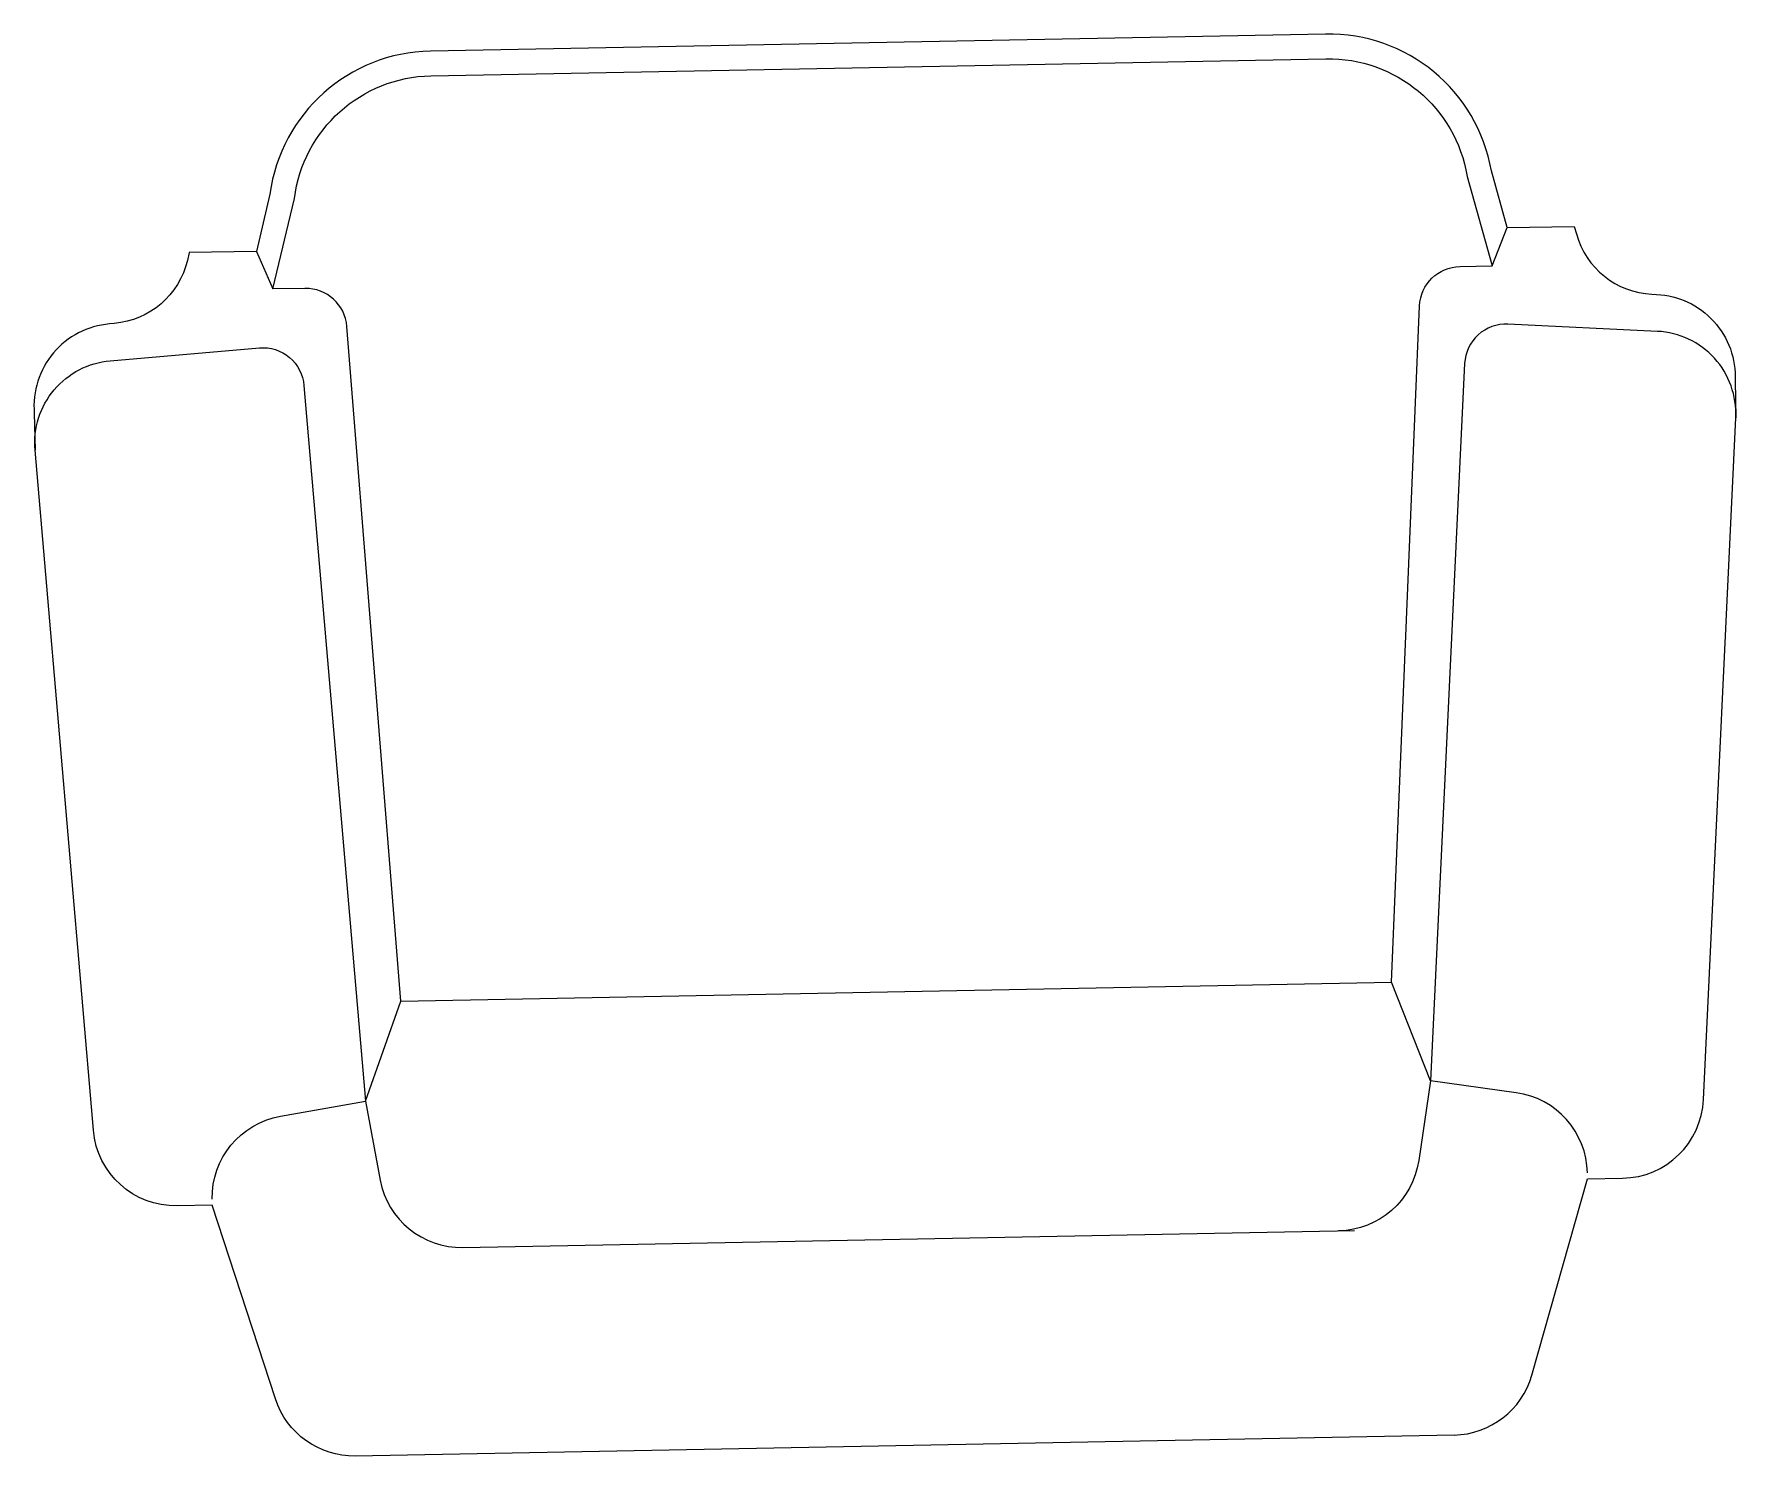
# Model space of a CAD drawing. Header units: millimetres. Extents: x 2331 to 3574, y 1237 to 2094.
# Drawn here: x 2438.6 to 2541.7, y 1764.8 to 1850.9 of the extents above; entities that cross this region are included whole.
import ezdxf

# ---------------------------------------------------------------- set-up
doc = ezdxf.new("R2010")
doc.units = ezdxf.units.MM
doc.layers.add('A-FURN', color=2, linetype='Continuous', lineweight=18)

msp = doc.modelspace()

# ---------------------------------------------------------------- linework, layer by layer
at = {"layer": 'A-FURN'}
for points in [[(2516.88, 1849.39, -0.372588), (2525.43, 1842.27), (2526.94, 1836.85), (2527.85, 1839.17), (2526.9, 1842.6, 0.370178), (2516.85, 1850.89), (2462.62, 1849.86, 0.370178), (2452.9, 1841.19), (2452.08, 1837.72), (2453.08, 1835.45), (2454.38, 1840.92, -0.372588), (2462.65, 1848.36), (2516.88, 1849.39, -0.414214)], [(2527.85, 1839.17), (2531.92, 1839.24), (2532.05, 1838.78, 0.323545), (2536.63, 1835.13), (2536.91, 1835.12, -0.414214), (2541.67, 1829.88), (2541.71, 1827.65)], [(2452.08, 1837.72), (2448.01, 1837.65), (2447.9, 1837.18, -0.323545), (2443.46, 1833.36), (2443.18, 1833.33, 0.414214), (2438.62, 1827.92), (2438.67, 1825.69)], [(2524.64, 1766.02, 0.33005), (2529.35, 1769.65), (2532.72, 1781.54), (2534.85, 1781.58, 0.394867), (2539.75, 1786.34), (2541.71, 1827.65, 0.414214), (2536.96, 1832.88), (2527.9, 1833.31, 0.414214), (2525.28, 1830.94), (2523.22, 1787.47), (2520.84, 1793.45), (2522.55, 1834.42, -0.396542), (2525, 1836.81), (2526.94, 1836.85)], [(2524.64, 1766.02), (2458.07, 1764.75, -0.33005), (2453.23, 1768.21), (2449.4, 1779.95), (2447.28, 1779.91, -0.394867), (2442.2, 1784.48), (2438.67, 1825.69, -0.414214), (2443.22, 1831.1), (2452.26, 1831.88, -0.414214), (2454.96, 1829.6), (2458.68, 1786.24), (2460.83, 1792.31), (2457.56, 1833.18, 0.396542), (2455.02, 1835.48), (2453.08, 1835.45)], [(2460.83, 1792.31), (2520.84, 1793.45, 0.622538)], [(2532.72, 1781.9, 0.369416), (2528.4, 1786.76), (2523.22, 1787.47), (2522.5, 1782.65, -0.366122), (2517.65, 1778.39), (2518.6, 1778.41)], [(2449.4, 1780.31, -0.369416), (2453.53, 1785.33), (2458.68, 1786.24), (2459.58, 1781.46, 0.366122), (2464.59, 1777.38), (2518.6, 1778.41)]]:
    msp.add_lwpolyline(points, format="xyb", dxfattribs=at)

doc.saveas('drawing.dxf')
